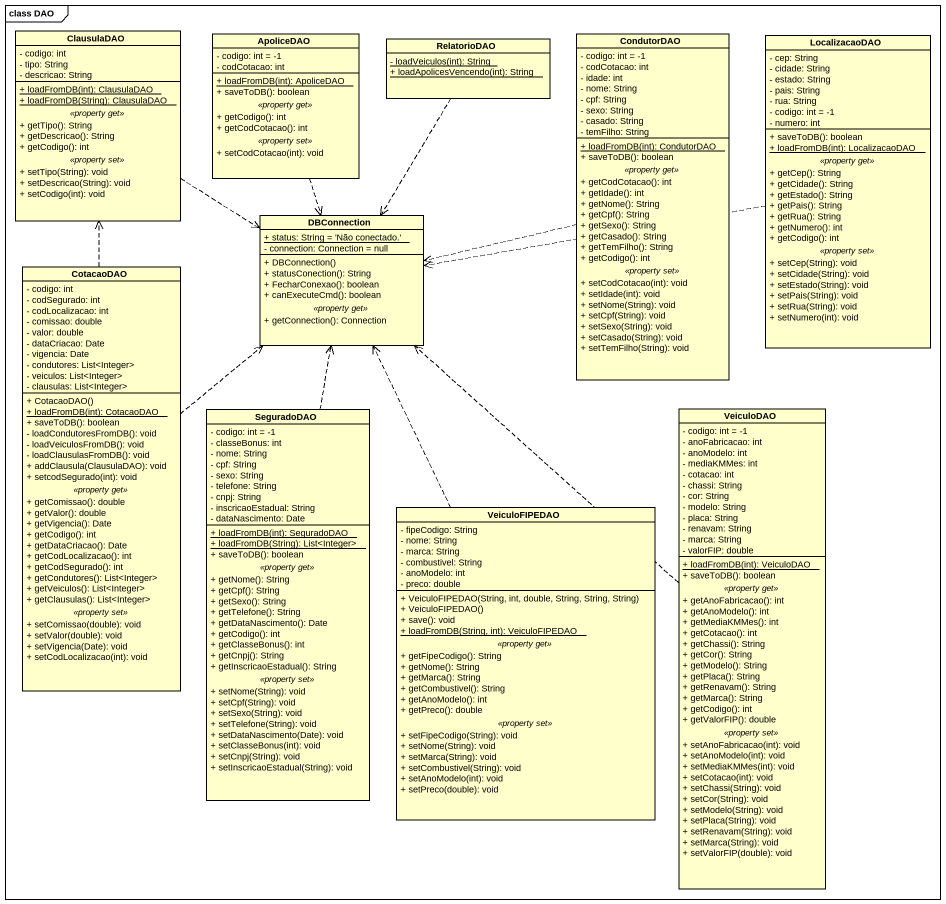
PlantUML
@startuml
mainframe class DAO
hide circle
hide empty members
skinparam classAttributeIconSize 0
class ClausulaDAO {
  - codigo: int
  - tipo: String
  - descricao: String
  --
  {static} + loadFromDB(int): ClausulaDAO
  {static} + loadFromDB(String): ClausulaDAO
  .. <<property get>> ..
  + getTipo(): String
  + getDescricao(): String
  + getCodigo(): int
  .. <<property set>> ..
  + setTipo(String): void
  + setDescricao(String): void
  + setCodigo(int): void
}
class ApoliceDAO {
  - codigo: int = -1
  - codCotacao: int
  --
  {static} + loadFromDB(int): ApoliceDAO
  + saveToDB(): boolean
  .. <<property get>> ..
  + getCodigo(): int
  + getCodCotacao(): int
  .. <<property set>> ..
  + setCodCotacao(int): void
}
class RelatorioDAO {
  {static} - loadVeiculos(int): String
  {static} + loadApolicesVencendo(int): String
}
class CondutorDAO {
  - codigo: int = -1
  - codCotacao: int
  - idade: int
  - nome: String
  - cpf: String
  - sexo: String
  - casado: String
  - temFilho: String
  --
  {static} + loadFromDB(int): CondutorDAO
  + saveToDB(): boolean
  .. <<property get>> ..
  + getCodCotacao(): int
  + getIdade(): int
  + getNome(): String
  + getCpf(): String
  + getSexo(): String
  + getCasado(): String
  + getTemFilho(): String
  + getCodigo(): int
  .. <<property set>> ..
  + setCodCotacao(int): void
  + setIdade(int): void
  + setNome(String): void
  + setCpf(String): void
  + setSexo(String): void
  + setCasado(String): void
  + setTemFilho(String): void
}
class LocalizacaoDAO {
  - cep: String
  - cidade: String
  - estado: String
  - pais: String
  - rua: String
  - codigo: int = -1
  - numero: int
  --
  + saveToDB(): boolean
  {static} + loadFromDB(int): LocalizacaoDAO
  .. <<property get>> ..
  + getCep(): String
  + getCidade(): String
  + getEstado(): String
  + getPais(): String
  + getRua(): String
  + getNumero(): int
  + getCodigo(): int
  .. <<property set>> ..
  + setCep(String): void
  + setCidade(String): void
  + setEstado(String): void
  + setPais(String): void
  + setRua(String): void
  + setNumero(int): void
}
class DBConnection {
  {static} + status: String = 'Não conectado.'
  - connection: Connection = null
  --
  + DBConnection()
  + statusConection(): String
  + FecharConexao(): boolean
  + canExecuteCmd(): boolean
  .. <<property get>> ..
  + getConnection(): Connection
}
class CotacaoDAO {
  - codigo: int
  - codSegurado: int
  - codLocalizacao: int
  - comissao: double
  - valor: double
  - dataCriacao: Date
  - vigencia: Date
  - condutores: List<Integer>
  - veiculos: List<Integer>
  - clausulas: List<Integer>
  --
  + CotacaoDAO()
  {static} + loadFromDB(int): CotacaoDAO
  + saveToDB(): boolean
  - loadCondutoresFromDB(): void
  - loadVeiculosFromDB(): void
  - loadClausulasFromDB(): void
  + addClausula(ClausulaDAO): void
  + setcodSegurado(int): void
  .. <<property get>> ..
  + getComissao(): double
  + getValor(): double
  + getVigencia(): Date
  + getCodigo(): int
  + getDataCriacao(): Date
  + getCodLocalizacao(): int
  + getCodSegurado(): int
  + getCondutores(): List<Integer>
  + getVeiculos(): List<Integer>
  + getClausulas(): List<Integer>
  .. <<property set>> ..
  + setComissao(double): void
  + setValor(double): void
  + setVigencia(Date): void
  + setCodLocalizacao(int): void
}
class SeguradoDAO {
  - codigo: int = -1
  - classeBonus: int
  - nome: String
  - cpf: String
  - sexo: String
  - telefone: String
  - cnpj: String
  - inscricaoEstadual: String
  - dataNascimento: Date
  --
  {static} + loadFromDB(int): SeguradoDAO
  {static} + loadFromDB(String): List<Integer>
  + saveToDB(): boolean
  .. <<property get>> ..
  + getNome(): String
  + getCpf(): String
  + getSexo(): String
  + getTelefone(): String
  + getDataNascimento(): Date
  + getCodigo(): int
  + getClasseBonus(): int
  + getCnpj(): String
  + getInscricaoEstadual(): String
  .. <<property set>> ..
  + setNome(String): void
  + setCpf(String): void
  + setSexo(String): void
  + setTelefone(String): void
  + setDataNascimento(Date): void
  + setClasseBonus(int): void
  + setCnpj(String): void
  + setInscricaoEstadual(String): void
}
class VeiculoDAO {
  - codigo: int = -1
  - anoFabricacao: int
  - anoModelo: int
  - mediaKMMes: int
  - cotacao: int
  - chassi: String
  - cor: String
  - modelo: String
  - placa: String
  - renavam: String
  - marca: String
  - valorFIP: double
  --
  {static} + loadFromDB(int): VeiculoDAO
  + saveToDB(): boolean
  .. <<property get>> ..
  + getAnoFabricacao(): int
  + getAnoModelo(): int
  + getMediaKMMes(): int
  + getCotacao(): int
  + getChassi(): String
  + getCor(): String
  + getModelo(): String
  + getPlaca(): String
  + getRenavam(): String
  + getMarca(): String
  + getCodigo(): int
  + getValorFIP(): double
  .. <<property set>> ..
  + setAnoFabricacao(int): void
  + setAnoModelo(int): void
  + setMediaKMMes(int): void
  + setCotacao(int): void
  + setChassi(String): void
  + setCor(String): void
  + setModelo(String): void
  + setPlaca(String): void
  + setRenavam(String): void
  + setMarca(String): void
  + setValorFIP(double): void
}
class VeiculoFIPEDAO {
  - fipeCodigo: String
  - nome: String
  - marca: String
  - combustivel: String
  - anoModelo: int
  - preco: double
  --
  + VeiculoFIPEDAO(String, int, double, String, String, String)
  + VeiculoFIPEDAO()
  + save(): void
  {static} + loadFromDB(String, int): VeiculoFIPEDAO
  .. <<property get>> ..
  + getFipeCodigo(): String
  + getNome(): String
  + getMarca(): String
  + getCombustivel(): String
  + getAnoModelo(): int
  + getPreco(): double
  .. <<property set>> ..
  + setFipeCodigo(String): void
  + setNome(String): void
  + setMarca(String): void
  + setCombustivel(String): void
  + setAnoModelo(int): void
  + setPreco(double): void
}
ClausulaDAO ..> DBConnection
ApoliceDAO ..> DBConnection
RelatorioDAO ..> DBConnection
CondutorDAO .left.> DBConnection
LocalizacaoDAO .left.> DBConnection
CotacaoDAO .up.> ClausulaDAO
CotacaoDAO .up.> DBConnection
SeguradoDAO .up.> DBConnection
VeiculoDAO .up.> DBConnection
VeiculoFIPEDAO .up.> DBConnection
@enduml
